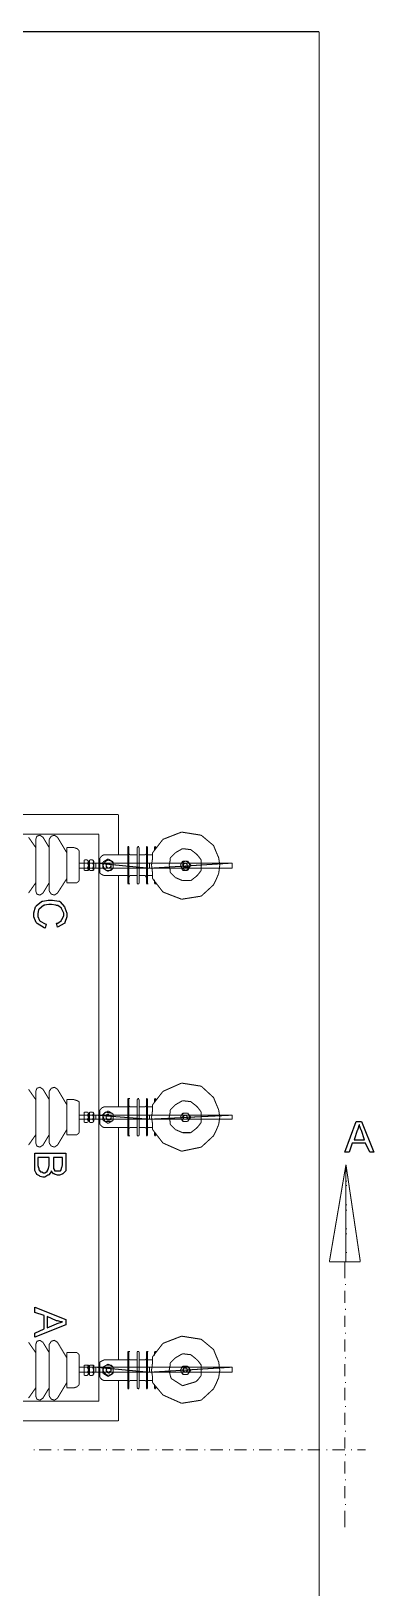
# Model space of a CAD drawing. Header units: metres. Extents: x 3290 to 4536, y 1562 to 1983.
# Drawn here: x 4178.08 to 4186.81, y 1703.84 to 1743.52 of the extents above; entities that cross this region are included whole.
import ezdxf

# ---------------------------------------------------------------- set-up
doc = ezdxf.new("R2010")
doc.units = ezdxf.units.M
doc.layers.add('C00-00-00-BLACK', color=7, linetype='Continuous')
doc.layers.add('C00-00-FF', color=5, linetype='Continuous')

msp = doc.modelspace()

# ---------------------------------------------------------------- linework, layer by layer
at = {"layer": 'C00-00-00-BLACK', "const_width": 0.0263}
for points in [[(4113.897, 1743.505), (4185.415, 1743.505)], [(4185.415, 1667.761), (4185.415, 1743.505)], [(4177.723, 1723.549), (4180.305, 1723.549)], [(4180.305, 1722.524), (4180.305, 1723.549)], [(4177.723, 1723.049), (4179.805, 1723.049)], [(4178.013, 1722.971), (4178.197, 1722.708)], [(4178.224, 1722.997), (4178.197, 1722.918)], [(4178.197, 1721.602), (4178.197, 1722.918)], [(4178.302, 1723.023), (4178.224, 1722.997)], [(4178.381, 1722.971), (4178.302, 1723.023)], [(4178.381, 1722.971), (4178.539, 1722.708)], [(4178.592, 1722.997), (4178.539, 1722.918)], [(4178.539, 1721.602), (4178.539, 1722.918)], [(4178.672, 1723.023), (4178.592, 1722.997)], [(4178.751, 1722.971), (4178.672, 1723.023)], [(4178.751, 1722.971), (4178.988, 1722.576)], [(4179.805, 1708.597), (4179.805, 1723.049)], [(4181.438, 1722.918), (4181.174, 1722.576)], [(4181.912, 1723.103), (4181.438, 1722.918)], [(4182.413, 1723.023), (4181.912, 1723.103)], [(4182.728, 1722.76), (4182.413, 1723.023)], [(4178.988, 1721.811), (4178.988, 1722.708)], [(4178.988, 1722.708), (4179.172, 1722.708)], [(4179.251, 1722.681), (4179.172, 1722.708)], [(4179.303, 1722.629), (4179.251, 1722.681)], [(4179.303, 1722.576), (4179.303, 1722.629)], [(4179.303, 1721.917), (4179.303, 1722.576)], [(4179.883, 1722.497), (4179.831, 1722.445)], [(4179.936, 1722.524), (4179.883, 1722.497)], [(4179.936, 1722.524), (4180.542, 1722.524)], [(4180.569, 1722.734), (4180.542, 1722.734)], [(4180.542, 1722.734), (4180.542, 1722.708)], [(4180.542, 1722.708), (4180.542, 1721.786)], [(4180.542, 1722.524), (4180.542, 1722.549)], [(4180.569, 1722.708), (4180.569, 1722.734)], [(4180.569, 1722.708), (4180.569, 1721.786)], [(4180.569, 1722.549), (4180.595, 1722.524)], [(4180.595, 1722.524), (4180.621, 1722.524)], [(4180.753, 1722.524), (4180.621, 1722.524)], [(4180.753, 1722.524), (4180.779, 1722.524)], [(4180.805, 1722.734), (4180.779, 1722.708)], [(4180.779, 1722.708), (4180.779, 1721.786)], [(4180.779, 1722.524), (4180.779, 1722.549)], [(4180.831, 1722.708), (4180.805, 1722.734)], [(4180.805, 1722.734), (4180.831, 1722.734)], [(4180.831, 1722.708), (4180.831, 1721.786)], [(4180.831, 1722.549), (4180.831, 1722.524)], [(4180.831, 1722.524), (4180.858, 1722.524)], [(4180.858, 1722.524), (4180.989, 1722.524)], [(4180.989, 1722.524), (4181.016, 1722.549)], [(4181.042, 1722.734), (4181.016, 1722.734)], [(4181.016, 1722.734), (4181.016, 1722.708)], [(4181.016, 1722.708), (4181.016, 1721.786)], [(4181.042, 1722.708), (4181.042, 1722.734)], [(4181.042, 1722.708), (4181.042, 1721.786)], [(4181.042, 1722.549), (4181.042, 1722.524)], [(4181.042, 1722.524), (4181.174, 1722.524)], [(4181.174, 1722.576), (4181.174, 1722.445)], [(4181.252, 1722.734), (4181.226, 1722.734)], [(4181.226, 1722.734), (4181.226, 1722.708)], [(4181.226, 1722.708), (4181.226, 1722.629)], [(4181.252, 1722.708), (4181.252, 1722.734)], [(4181.252, 1722.708), (4181.252, 1722.681)], [(4181.753, 1722.576), (4181.623, 1722.445)], [(4181.937, 1722.681), (4181.753, 1722.576)], [(4182.148, 1722.655), (4181.937, 1722.681)], [(4182.282, 1722.549), (4182.148, 1722.655)], [(4182.334, 1722.497), (4182.282, 1722.549)], [(4182.413, 1722.392), (4182.334, 1722.497)], [(4182.78, 1722.629), (4182.728, 1722.76)], [(4182.859, 1722.445), (4182.78, 1722.629)], [(4179.303, 1722.313), (4179.434, 1722.313)], [(4179.303, 1722.18), (4179.434, 1722.18)], [(4179.513, 1722.392), (4179.434, 1722.392)], [(4179.434, 1722.392), (4179.434, 1722.365)], [(4179.434, 1722.392), (4179.434, 1722.34)], [(4179.434, 1722.365), (4179.434, 1722.127)], [(4179.434, 1722.34), (4179.434, 1722.313)], [(4179.434, 1722.313), (4179.434, 1722.259)], [(4179.434, 1722.313), (4179.513, 1722.313)], [(4179.434, 1722.259), (4179.434, 1722.18)], [(4179.434, 1722.18), (4179.513, 1722.18)], [(4179.434, 1722.18), (4179.434, 1722.154)], [(4179.434, 1722.154), (4179.434, 1722.127)], [(4179.513, 1722.127), (4179.434, 1722.127)], [(4179.434, 1722.127), (4179.461, 1722.127)], [(4179.513, 1722.392), (4179.542, 1722.365)], [(4179.542, 1722.34), (4179.513, 1722.392)], [(4179.513, 1722.313), (4179.542, 1722.34)], [(4179.542, 1722.259), (4179.513, 1722.313)], [(4179.513, 1722.18), (4179.542, 1722.259)], [(4179.542, 1722.154), (4179.513, 1722.18)], [(4179.513, 1722.127), (4179.542, 1722.154)], [(4179.513, 1722.127), (4179.542, 1722.127)], [(4179.542, 1722.365), (4179.542, 1722.127)], [(4179.542, 1722.313), (4179.568, 1722.313)], [(4179.542, 1722.18), (4179.568, 1722.18)], [(4179.568, 1722.365), (4179.568, 1722.392)], [(4179.568, 1722.392), (4179.568, 1722.34)], [(4179.647, 1722.392), (4179.568, 1722.392)], [(4179.568, 1722.365), (4179.568, 1722.127)], [(4179.568, 1722.34), (4179.568, 1722.313)], [(4179.568, 1722.313), (4179.568, 1722.259)], [(4179.568, 1722.313), (4179.647, 1722.313)], [(4179.568, 1722.259), (4179.568, 1722.18)], [(4179.568, 1722.18), (4179.647, 1722.18)], [(4179.568, 1722.18), (4179.568, 1722.154)], [(4179.568, 1722.154), (4179.568, 1722.127)], [(4179.568, 1722.127), (4179.594, 1722.127)], [(4179.647, 1722.127), (4179.568, 1722.127)], [(4179.647, 1722.392), (4179.674, 1722.365)], [(4179.674, 1722.34), (4179.647, 1722.392)], [(4179.647, 1722.313), (4179.674, 1722.34)], [(4179.674, 1722.259), (4179.647, 1722.313)], [(4179.647, 1722.18), (4179.674, 1722.259)], [(4179.674, 1722.154), (4179.647, 1722.18)], [(4179.647, 1722.127), (4179.674, 1722.154)], [(4179.674, 1722.127), (4179.647, 1722.127)], [(4179.674, 1722.365), (4179.674, 1722.127)], [(4179.674, 1722.313), (4179.726, 1722.313)], [(4179.674, 1722.18), (4179.726, 1722.18)], [(4179.726, 1722.18), (4179.726, 1722.313)], [(4179.726, 1722.18), (4179.726, 1722.313)], [(4179.726, 1722.313), (4181.094, 1722.18)], [(4179.726, 1722.313), (4181.094, 1722.18)], [(4181.094, 1722.313), (4179.726, 1722.313)], [(4181.094, 1722.18), (4179.726, 1722.18)], [(4179.831, 1722.445), (4179.831, 1722.392)], [(4179.831, 1722.392), (4179.831, 1722.127)], [(4179.831, 1722.127), (4179.831, 1722.049)], [(4179.91, 1722.34), (4180.041, 1722.419)], [(4179.91, 1722.18), (4179.91, 1722.34)], [(4179.936, 1722.313), (4179.91, 1722.259)], [(4179.91, 1722.259), (4179.936, 1722.18)], [(4180.041, 1722.101), (4179.91, 1722.18)], [(4179.988, 1722.365), (4179.936, 1722.313)], [(4179.936, 1722.18), (4179.988, 1722.127)], [(4180.041, 1722.392), (4179.988, 1722.365)], [(4180.015, 1722.313), (4179.988, 1722.285)], [(4180.015, 1722.285), (4179.988, 1722.259)], [(4179.988, 1722.285), (4179.988, 1722.232)], [(4179.988, 1722.259), (4180.015, 1722.206)], [(4179.988, 1722.232), (4180.015, 1722.18)], [(4179.988, 1722.127), (4180.041, 1722.127)], [(4180.041, 1722.313), (4180.015, 1722.285)], [(4180.067, 1722.313), (4180.015, 1722.313)], [(4180.015, 1722.206), (4180.041, 1722.18)], [(4180.015, 1722.18), (4180.067, 1722.18)], [(4180.041, 1722.419), (4180.172, 1722.34)], [(4180.12, 1722.365), (4180.041, 1722.392)], [(4180.094, 1722.285), (4180.041, 1722.313)], [(4180.041, 1722.18), (4180.094, 1722.206)], [(4180.172, 1722.18), (4180.041, 1722.101)], [(4180.041, 1722.127), (4180.12, 1722.127)], [(4180.067, 1722.18), (4180.12, 1722.206)], [(4180.12, 1722.259), (4180.094, 1722.285)], [(4180.094, 1722.206), (4180.12, 1722.259)], [(4180.172, 1722.313), (4180.12, 1722.365)], [(4180.12, 1722.206), (4180.12, 1722.259)], [(4180.12, 1722.127), (4180.172, 1722.18)], [(4180.172, 1722.34), (4180.172, 1722.18)], [(4180.172, 1722.259), (4180.172, 1722.313)], [(4180.172, 1722.18), (4180.172, 1722.259)], [(4181.094, 1722.18), (4181.094, 1722.313)], [(4181.094, 1722.313), (4181.094, 1722.18)], [(4181.094, 1722.18), (4183.203, 1722.313)], [(4183.203, 1722.313), (4181.094, 1722.313)], [(4181.094, 1722.18), (4183.203, 1722.313)], [(4183.203, 1722.18), (4181.094, 1722.18)], [(4181.174, 1722.445), (4181.147, 1722.259)], [(4181.147, 1722.259), (4181.174, 1722.049)], [(4181.623, 1722.392), (4181.596, 1722.259)], [(4181.596, 1722.259), (4181.623, 1722.127)], [(4181.623, 1722.445), (4181.623, 1722.392)], [(4181.623, 1722.127), (4181.623, 1722.075)], [(4181.885, 1722.259), (4181.937, 1722.365)], [(4181.912, 1722.313), (4181.885, 1722.259)], [(4181.937, 1722.127), (4181.885, 1722.259)], [(4181.885, 1722.259), (4181.912, 1722.206)], [(4181.964, 1722.34), (4181.912, 1722.313)], [(4181.912, 1722.206), (4181.964, 1722.154)], [(4181.937, 1722.365), (4182.069, 1722.365)], [(4181.964, 1722.313), (4181.937, 1722.259)], [(4181.937, 1722.259), (4181.964, 1722.206)], [(4182.069, 1722.127), (4181.937, 1722.127)], [(4182.016, 1722.365), (4181.964, 1722.34)], [(4182.016, 1722.313), (4181.964, 1722.285)], [(4182.016, 1722.313), (4181.964, 1722.313)], [(4181.964, 1722.285), (4181.964, 1722.259)], [(4181.964, 1722.259), (4181.964, 1722.206)], [(4181.964, 1722.206), (4182.016, 1722.206)], [(4181.964, 1722.206), (4182.016, 1722.18)], [(4181.964, 1722.154), (4182.016, 1722.127)], [(4182.069, 1722.34), (4182.016, 1722.365)], [(4182.042, 1722.285), (4182.016, 1722.313)], [(4182.016, 1722.206), (4182.042, 1722.206)], [(4182.016, 1722.18), (4182.069, 1722.206)], [(4182.016, 1722.127), (4182.069, 1722.154)], [(4182.069, 1722.259), (4182.042, 1722.285)], [(4182.042, 1722.206), (4182.069, 1722.259)], [(4182.069, 1722.365), (4182.148, 1722.259)], [(4182.096, 1722.313), (4182.069, 1722.34)], [(4182.069, 1722.206), (4182.069, 1722.259)], [(4182.148, 1722.259), (4182.069, 1722.127)], [(4182.069, 1722.154), (4182.096, 1722.206)], [(4182.121, 1722.259), (4182.096, 1722.313)], [(4182.096, 1722.206), (4182.121, 1722.259)], [(4182.334, 1722.022), (4182.413, 1722.127)], [(4182.413, 1722.259), (4182.413, 1722.392)], [(4182.413, 1722.127), (4182.413, 1722.259)], [(4182.886, 1722.259), (4182.859, 1722.445)], [(4182.859, 1722.049), (4182.886, 1722.259)], [(4183.203, 1722.313), (4183.203, 1722.18)], [(4178.013, 1721.549), (4178.197, 1721.811)], [(4178.381, 1721.549), (4178.539, 1721.811)], [(4178.751, 1721.549), (4178.988, 1721.917)], [(4178.988, 1721.811), (4179.172, 1721.811)], [(4179.172, 1721.811), (4179.251, 1721.811)], [(4179.251, 1721.811), (4179.303, 1721.865)], [(4179.303, 1721.865), (4179.303, 1721.917)], [(4179.831, 1722.049), (4179.883, 1722.022)], [(4179.883, 1722.022), (4179.936, 1721.996)], [(4180.516, 1721.996), (4179.936, 1721.996)], [(4180.305, 1716.099), (4180.305, 1721.996)], [(4180.542, 1721.996), (4180.516, 1721.996)], [(4180.542, 1721.944), (4180.542, 1721.996)], [(4180.542, 1721.786), (4180.569, 1721.786)], [(4180.542, 1721.786), (4180.569, 1721.786)], [(4180.595, 1721.996), (4180.569, 1721.944)], [(4180.569, 1721.786), (4180.595, 1721.786)], [(4180.621, 1721.996), (4180.595, 1721.996)], [(4180.753, 1721.996), (4180.621, 1721.996)], [(4180.779, 1721.996), (4180.753, 1721.996)], [(4180.779, 1721.944), (4180.779, 1721.996)], [(4180.779, 1721.786), (4180.805, 1721.786)], [(4180.805, 1721.786), (4180.831, 1721.786)], [(4180.805, 1721.786), (4180.831, 1721.786)], [(4180.858, 1721.996), (4180.831, 1721.996)], [(4180.831, 1721.996), (4180.831, 1721.944)], [(4180.963, 1721.996), (4180.858, 1721.996)], [(4180.989, 1721.996), (4180.963, 1721.996)], [(4181.016, 1721.944), (4180.989, 1721.996)], [(4181.016, 1721.786), (4181.042, 1721.786)], [(4181.016, 1721.786), (4181.042, 1721.786)], [(4181.069, 1721.996), (4181.042, 1721.996)], [(4181.042, 1721.996), (4181.042, 1721.944)], [(4181.042, 1721.786), (4181.069, 1721.786)], [(4181.174, 1721.996), (4181.069, 1721.996)], [(4181.174, 1722.049), (4181.174, 1721.917)], [(4181.174, 1721.917), (4181.438, 1721.575)], [(4181.226, 1721.891), (4181.226, 1721.786)], [(4181.226, 1721.786), (4181.252, 1721.786)], [(4181.226, 1721.786), (4181.252, 1721.786)], [(4181.252, 1721.811), (4181.252, 1721.786)], [(4181.252, 1721.786), (4181.278, 1721.786)], [(4181.623, 1722.075), (4181.753, 1721.944)], [(4181.753, 1721.944), (4181.937, 1721.865)], [(4181.937, 1721.865), (4182.148, 1721.865)], [(4182.148, 1721.865), (4182.282, 1721.97)], [(4182.282, 1721.97), (4182.334, 1722.022)], [(4182.413, 1721.47), (4182.728, 1721.759)], [(4182.728, 1721.759), (4182.78, 1721.865)], [(4182.78, 1721.865), (4182.859, 1722.049)], [(4178.197, 1721.602), (4178.224, 1721.522)], [(4178.224, 1721.522), (4178.302, 1721.496)], [(4178.302, 1721.496), (4178.381, 1721.549)], [(4178.539, 1721.602), (4178.592, 1721.522)], [(4178.592, 1721.522), (4178.672, 1721.496)], [(4178.672, 1721.496), (4178.751, 1721.549)], [(4181.438, 1721.575), (4181.912, 1721.391)], [(4181.912, 1721.391), (4182.413, 1721.47)], [(4178.013, 1716.547), (4178.197, 1716.284)], [(4178.224, 1716.572), (4178.197, 1716.494)], [(4178.302, 1716.599), (4178.224, 1716.572)], [(4178.381, 1716.547), (4178.302, 1716.599)], [(4178.381, 1716.547), (4178.539, 1716.284)], [(4178.592, 1716.572), (4178.539, 1716.494)], [(4178.672, 1716.599), (4178.592, 1716.572)], [(4178.751, 1716.547), (4178.672, 1716.599)], [(4178.751, 1716.547), (4178.988, 1716.152)], [(4181.912, 1716.705), (4181.438, 1716.494)], [(4182.413, 1716.626), (4181.912, 1716.705)], [(4182.728, 1716.336), (4182.413, 1716.626)], [(4178.197, 1715.177), (4178.197, 1716.494)], [(4178.539, 1716.494), (4178.539, 1715.177)], [(4178.988, 1715.388), (4178.988, 1716.284)], [(4178.988, 1716.284), (4179.172, 1716.284)], [(4179.251, 1716.257), (4179.172, 1716.284)], [(4179.303, 1716.231), (4179.251, 1716.257)], [(4179.303, 1716.152), (4179.303, 1716.231)], [(4179.303, 1715.52), (4179.303, 1716.152)], [(4180.569, 1716.31), (4180.542, 1716.31)], [(4180.542, 1716.31), (4180.542, 1716.284)], [(4180.542, 1716.284), (4180.542, 1715.362)], [(4180.569, 1716.284), (4180.569, 1716.31)], [(4180.569, 1716.31), (4180.595, 1716.31)], [(4180.569, 1716.284), (4180.569, 1715.362)], [(4180.805, 1716.31), (4180.779, 1716.284)], [(4180.779, 1716.284), (4180.779, 1715.362)], [(4180.831, 1716.284), (4180.805, 1716.31)], [(4180.805, 1716.31), (4180.831, 1716.31)], [(4180.831, 1716.284), (4180.831, 1715.362)], [(4181.042, 1716.31), (4181.016, 1716.31)], [(4181.016, 1716.31), (4181.042, 1716.31)], [(4181.016, 1716.31), (4181.016, 1716.284)], [(4181.016, 1716.284), (4181.016, 1715.362)], [(4181.042, 1716.284), (4181.042, 1716.31)], [(4181.042, 1716.284), (4181.042, 1715.362)], [(4181.438, 1716.494), (4181.174, 1716.152)], [(4181.174, 1716.152), (4181.174, 1716.021)], [(4181.252, 1716.31), (4181.226, 1716.31)], [(4181.226, 1716.31), (4181.252, 1716.31)], [(4181.226, 1716.31), (4181.226, 1716.284)], [(4181.226, 1716.284), (4181.226, 1716.205)], [(4181.252, 1716.284), (4181.252, 1716.31)], [(4181.252, 1716.284), (4181.252, 1716.257)], [(4181.753, 1716.152), (4181.623, 1716.021)], [(4181.937, 1716.257), (4181.753, 1716.152)], [(4182.148, 1716.231), (4181.937, 1716.257)], [(4182.282, 1716.126), (4182.148, 1716.231)], [(4182.78, 1716.205), (4182.728, 1716.336)], [(4182.859, 1716.021), (4182.78, 1716.205)], [(4179.303, 1715.888), (4179.434, 1715.888)], [(4179.303, 1715.783), (4179.434, 1715.783)], [(4179.513, 1715.967), (4179.434, 1715.967)], [(4179.434, 1715.967), (4179.434, 1715.94)], [(4179.434, 1715.967), (4179.434, 1715.94)], [(4179.434, 1715.94), (4179.434, 1715.729)], [(4179.434, 1715.94), (4179.434, 1715.888)], [(4179.434, 1715.888), (4179.434, 1715.835)], [(4179.434, 1715.888), (4179.513, 1715.888)], [(4179.434, 1715.835), (4179.434, 1715.783)], [(4179.434, 1715.783), (4179.513, 1715.783)], [(4179.434, 1715.783), (4179.434, 1715.729)], [(4179.513, 1715.967), (4179.542, 1715.94)], [(4179.542, 1715.94), (4179.513, 1715.967)], [(4179.513, 1715.888), (4179.542, 1715.94)], [(4179.542, 1715.835), (4179.513, 1715.888)], [(4179.513, 1715.783), (4179.542, 1715.835)], [(4179.542, 1715.729), (4179.513, 1715.783)], [(4179.542, 1715.94), (4179.542, 1715.729)], [(4179.542, 1715.888), (4179.568, 1715.888)], [(4179.542, 1715.783), (4179.568, 1715.783)], [(4179.568, 1715.94), (4179.568, 1715.967)], [(4179.568, 1715.967), (4179.568, 1715.94)], [(4179.647, 1715.967), (4179.568, 1715.967)], [(4179.568, 1715.94), (4179.568, 1715.729)], [(4179.568, 1715.94), (4179.568, 1715.888)], [(4179.568, 1715.888), (4179.568, 1715.835)], [(4179.568, 1715.888), (4179.647, 1715.888)], [(4179.568, 1715.835), (4179.568, 1715.783)], [(4179.568, 1715.783), (4179.568, 1715.729)], [(4179.647, 1715.783), (4179.568, 1715.783)], [(4179.647, 1715.967), (4179.674, 1715.94)], [(4179.674, 1715.94), (4179.647, 1715.967)], [(4179.647, 1715.888), (4179.674, 1715.94)], [(4179.674, 1715.835), (4179.647, 1715.888)], [(4179.647, 1715.783), (4179.674, 1715.835)], [(4179.674, 1715.729), (4179.647, 1715.783)], [(4179.674, 1715.94), (4179.674, 1715.729)], [(4179.674, 1715.888), (4179.726, 1715.888)], [(4179.674, 1715.783), (4179.726, 1715.783)], [(4179.726, 1715.783), (4179.726, 1715.888)], [(4179.726, 1715.783), (4179.726, 1715.888)], [(4179.726, 1715.888), (4181.094, 1715.783)], [(4179.726, 1715.888), (4181.094, 1715.783)], [(4181.094, 1715.888), (4179.726, 1715.888)], [(4181.094, 1715.783), (4179.726, 1715.783)], [(4179.883, 1716.074), (4179.831, 1716.021)], [(4179.831, 1716.021), (4179.831, 1715.967)], [(4179.831, 1715.967), (4179.831, 1715.704)], [(4179.936, 1716.099), (4179.883, 1716.074)], [(4179.91, 1715.915), (4180.041, 1715.993)], [(4179.962, 1715.967), (4179.91, 1715.861)], [(4179.91, 1715.756), (4179.91, 1715.915)], [(4179.91, 1715.861), (4179.962, 1715.729)], [(4180.041, 1715.677), (4179.91, 1715.756)], [(4180.516, 1716.099), (4179.936, 1716.099)], [(4180.12, 1715.94), (4179.962, 1715.967)], [(4180.015, 1715.915), (4179.988, 1715.861)], [(4180.015, 1715.888), (4179.988, 1715.835)], [(4179.988, 1715.861), (4179.988, 1715.809)], [(4179.988, 1715.835), (4180.015, 1715.783)], [(4179.988, 1715.809), (4180.015, 1715.756)], [(4180.067, 1715.915), (4180.015, 1715.915)], [(4180.041, 1715.888), (4180.015, 1715.888)], [(4180.015, 1715.783), (4180.041, 1715.783)], [(4180.015, 1715.756), (4180.067, 1715.756)], [(4180.041, 1715.993), (4180.172, 1715.915)], [(4180.094, 1715.888), (4180.041, 1715.888)], [(4180.041, 1715.783), (4180.094, 1715.783)], [(4180.172, 1715.756), (4180.041, 1715.677)], [(4180.067, 1715.756), (4180.12, 1715.783)], [(4180.12, 1715.835), (4180.094, 1715.888)], [(4180.094, 1715.783), (4180.12, 1715.835)], [(4180.172, 1715.915), (4180.12, 1715.94)], [(4180.12, 1715.783), (4180.12, 1715.861)], [(4180.12, 1715.729), (4180.172, 1715.756)], [(4180.172, 1715.915), (4180.172, 1715.756)], [(4180.172, 1715.835), (4180.172, 1715.915)], [(4180.172, 1715.756), (4180.172, 1715.835)], [(4180.516, 1716.099), (4180.542, 1716.099)], [(4180.542, 1716.099), (4180.542, 1716.126)], [(4180.569, 1716.126), (4180.595, 1716.099)], [(4180.595, 1716.099), (4180.621, 1716.099)], [(4180.753, 1716.099), (4180.621, 1716.099)], [(4180.753, 1716.099), (4180.779, 1716.099)], [(4180.779, 1716.099), (4180.779, 1716.126)], [(4180.831, 1716.126), (4180.831, 1716.099)], [(4180.831, 1716.099), (4180.858, 1716.099)], [(4180.858, 1716.099), (4180.963, 1716.099)], [(4180.963, 1716.099), (4180.989, 1716.099)], [(4180.989, 1716.099), (4181.016, 1716.126)], [(4181.042, 1716.126), (4181.042, 1716.099)], [(4181.042, 1716.099), (4181.069, 1716.099)], [(4181.174, 1716.099), (4181.069, 1716.099)], [(4181.094, 1715.783), (4181.094, 1715.888)], [(4181.094, 1715.888), (4181.094, 1715.783)], [(4181.094, 1715.783), (4183.203, 1715.888)], [(4183.203, 1715.888), (4181.094, 1715.888)], [(4181.094, 1715.783), (4183.203, 1715.888)], [(4183.203, 1715.783), (4181.094, 1715.783)], [(4181.174, 1716.021), (4181.147, 1715.835)], [(4181.147, 1715.835), (4181.174, 1715.651)], [(4181.623, 1715.967), (4181.596, 1715.835)], [(4181.596, 1715.835), (4181.623, 1715.704)], [(4181.623, 1716.021), (4181.623, 1715.967)], [(4181.885, 1715.835), (4181.937, 1715.94)], [(4181.912, 1715.888), (4181.885, 1715.835)], [(4181.937, 1715.729), (4181.885, 1715.835)], [(4181.885, 1715.835), (4181.912, 1715.783)], [(4181.964, 1715.94), (4181.912, 1715.888)], [(4181.912, 1715.783), (4181.964, 1715.729)], [(4181.937, 1715.94), (4182.069, 1715.94)], [(4181.964, 1715.888), (4181.937, 1715.835)], [(4181.937, 1715.835), (4181.964, 1715.783)], [(4182.016, 1715.94), (4181.964, 1715.94)], [(4182.016, 1715.888), (4181.964, 1715.861)], [(4182.016, 1715.888), (4181.964, 1715.888)], [(4181.964, 1715.861), (4181.964, 1715.835)], [(4181.964, 1715.835), (4181.964, 1715.783)], [(4181.964, 1715.783), (4182.016, 1715.783)], [(4181.964, 1715.783), (4182.016, 1715.783)], [(4182.069, 1715.94), (4182.016, 1715.94)], [(4182.042, 1715.861), (4182.016, 1715.888)], [(4182.016, 1715.783), (4182.042, 1715.783)], [(4182.016, 1715.783), (4182.069, 1715.783)], [(4182.069, 1715.835), (4182.042, 1715.861)], [(4182.042, 1715.783), (4182.069, 1715.835)], [(4182.069, 1715.94), (4182.148, 1715.835)], [(4182.096, 1715.888), (4182.069, 1715.94)], [(4182.148, 1715.835), (4182.069, 1715.729)], [(4182.069, 1715.783), (4182.069, 1715.835)], [(4182.069, 1715.729), (4182.096, 1715.783)], [(4182.121, 1715.835), (4182.096, 1715.888)], [(4182.096, 1715.783), (4182.121, 1715.835)], [(4182.334, 1716.074), (4182.282, 1716.126)], [(4182.413, 1715.967), (4182.334, 1716.074)], [(4182.413, 1715.835), (4182.413, 1715.967)], [(4182.413, 1715.704), (4182.413, 1715.835)], [(4182.886, 1715.835), (4182.859, 1716.021)], [(4182.859, 1715.651), (4182.886, 1715.835)], [(4183.203, 1715.888), (4183.203, 1715.783)], [(4178.013, 1715.125), (4178.197, 1715.388)], [(4178.381, 1715.125), (4178.539, 1715.388)], [(4178.751, 1715.125), (4178.988, 1715.52)], [(4178.988, 1715.388), (4179.172, 1715.388)], [(4179.172, 1715.388), (4179.251, 1715.388)], [(4179.251, 1715.388), (4179.303, 1715.441)], [(4179.303, 1715.441), (4179.303, 1715.52)], [(4179.434, 1715.704), (4179.434, 1715.729)], [(4179.434, 1715.729), (4179.434, 1715.704)], [(4179.513, 1715.704), (4179.434, 1715.704)], [(4179.542, 1715.729), (4179.513, 1715.704)], [(4179.513, 1715.704), (4179.542, 1715.729)], [(4179.568, 1715.729), (4179.568, 1715.704)], [(4179.568, 1715.729), (4179.568, 1715.704)], [(4179.647, 1715.704), (4179.568, 1715.704)], [(4179.674, 1715.729), (4179.647, 1715.704)], [(4179.647, 1715.704), (4179.674, 1715.729)], [(4179.831, 1715.704), (4179.831, 1715.651)], [(4179.831, 1715.651), (4179.883, 1715.598)], [(4179.883, 1715.598), (4179.936, 1715.572)], [(4180.516, 1715.572), (4179.936, 1715.572)], [(4179.962, 1715.729), (4180.12, 1715.729)], [(4180.305, 1709.648), (4180.305, 1715.572)], [(4180.542, 1715.572), (4180.516, 1715.572)], [(4180.542, 1715.546), (4180.542, 1715.572)], [(4180.542, 1715.362), (4180.569, 1715.362)], [(4180.595, 1715.572), (4180.569, 1715.546)], [(4180.569, 1715.362), (4180.595, 1715.362)], [(4180.621, 1715.572), (4180.595, 1715.572)], [(4180.753, 1715.572), (4180.621, 1715.572)], [(4180.779, 1715.572), (4180.753, 1715.572)], [(4180.779, 1715.546), (4180.779, 1715.572)], [(4180.779, 1715.362), (4180.805, 1715.362)], [(4180.805, 1715.362), (4180.831, 1715.362)], [(4180.805, 1715.362), (4180.831, 1715.362)], [(4180.805, 1715.362), (4180.831, 1715.362)], [(4180.858, 1715.572), (4180.831, 1715.572)], [(4180.831, 1715.572), (4180.831, 1715.546)], [(4180.963, 1715.572), (4180.858, 1715.572)], [(4180.989, 1715.572), (4180.963, 1715.572)], [(4181.016, 1715.546), (4180.989, 1715.572)], [(4181.016, 1715.362), (4181.042, 1715.362)], [(4181.016, 1715.362), (4181.042, 1715.362)], [(4181.069, 1715.572), (4181.042, 1715.572)], [(4181.042, 1715.572), (4181.042, 1715.546)], [(4181.174, 1715.572), (4181.069, 1715.572)], [(4181.174, 1715.651), (4181.174, 1715.52)], [(4181.174, 1715.52), (4181.438, 1715.177)], [(4181.226, 1715.467), (4181.226, 1715.362)], [(4181.226, 1715.362), (4181.252, 1715.362)], [(4181.226, 1715.362), (4181.252, 1715.362)], [(4181.252, 1715.415), (4181.252, 1715.362)], [(4181.623, 1715.704), (4181.623, 1715.651)], [(4181.623, 1715.651), (4181.753, 1715.52)], [(4181.753, 1715.52), (4181.937, 1715.441)], [(4182.069, 1715.729), (4181.937, 1715.729)], [(4181.937, 1715.441), (4182.148, 1715.441)], [(4181.964, 1715.729), (4182.016, 1715.729)], [(4182.016, 1715.729), (4182.069, 1715.729)], [(4182.148, 1715.441), (4182.282, 1715.546)], [(4182.282, 1715.546), (4182.334, 1715.598)], [(4182.334, 1715.598), (4182.413, 1715.704)], [(4182.413, 1715.072), (4182.728, 1715.362)], [(4182.728, 1715.362), (4182.78, 1715.467)], [(4182.78, 1715.467), (4182.859, 1715.651)], [(4178.197, 1715.177), (4178.224, 1715.099)], [(4178.224, 1715.099), (4178.302, 1715.072)], [(4178.302, 1715.072), (4178.381, 1715.125)], [(4178.539, 1715.177), (4178.592, 1715.099)], [(4178.592, 1715.099), (4178.672, 1715.072)], [(4178.672, 1715.072), (4178.751, 1715.125)], [(4181.438, 1715.177), (4181.912, 1714.968)], [(4181.912, 1714.968), (4182.413, 1715.072)], [(4186.101, 1714.624), (4185.678, 1712.149)], [(4186.101, 1714.624), (4185.678, 1712.149)], [(4186.468, 1712.149), (4186.101, 1714.624)], [(4186.101, 1712.149), (4186.101, 1714.624)], [(4186.101, 1714.624), (4186.101, 1712.149)], [(4186.468, 1712.149), (4186.101, 1714.624)], [(4186.101, 1714.098), (4186.126, 1714.098)], [(4186.101, 1713.73), (4186.101, 1713.966)], [(4186.101, 1713.598), (4186.126, 1713.598)], [(4186.101, 1713.465), (4186.126, 1713.465)], [(4186.101, 1713.123), (4186.101, 1713.361)], [(4186.101, 1712.387), (4186.126, 1712.387)], [(4185.678, 1712.149), (4186.101, 1712.149)], [(4186.468, 1712.149), (4185.678, 1712.149)], [(4186.074, 1712.149), (4186.074, 1711.728)], [(4186.101, 1712.149), (4186.468, 1712.149)], [(4186.074, 1711.57), (4186.101, 1711.57)], [(4186.074, 1711.413), (4186.074, 1711.097)], [(4186.074, 1710.938), (4186.101, 1710.938)], [(4186.074, 1710.78), (4186.074, 1710.491)], [(4181.912, 1710.254), (4181.438, 1710.071)], [(4182.413, 1710.175), (4181.912, 1710.254)], [(4186.074, 1710.333), (4186.101, 1710.333)], [(4178.013, 1710.097), (4178.197, 1709.834)], [(4178.224, 1710.123), (4178.197, 1710.044)], [(4178.197, 1708.728), (4178.197, 1710.044)], [(4178.302, 1710.149), (4178.224, 1710.123)], [(4178.381, 1710.097), (4178.302, 1710.149)], [(4178.381, 1710.097), (4178.539, 1709.834)], [(4178.592, 1710.123), (4178.539, 1710.044)], [(4178.539, 1708.728), (4178.539, 1710.044)], [(4178.672, 1710.149), (4178.592, 1710.123)], [(4178.751, 1710.097), (4178.672, 1710.149)], [(4178.751, 1710.097), (4178.988, 1709.7)], [(4178.988, 1708.938), (4178.988, 1709.834)], [(4179.172, 1709.834), (4178.988, 1709.834)], [(4179.251, 1709.834), (4179.172, 1709.834)], [(4179.303, 1709.781), (4179.251, 1709.834)], [(4180.542, 1709.86), (4180.542, 1708.938)], [(4180.569, 1709.86), (4180.542, 1709.86)], [(4180.542, 1709.86), (4180.569, 1709.86)], [(4180.569, 1709.86), (4180.569, 1708.938)], [(4180.569, 1709.86), (4180.595, 1709.86)], [(4180.779, 1709.86), (4180.779, 1708.938)], [(4180.805, 1709.86), (4180.779, 1709.86)], [(4180.831, 1709.86), (4180.805, 1709.86)], [(4180.805, 1709.86), (4180.831, 1709.86)], [(4180.831, 1709.86), (4180.831, 1708.938)], [(4181.016, 1709.86), (4181.016, 1708.938)], [(4181.042, 1709.86), (4181.016, 1709.86)], [(4181.016, 1709.86), (4181.042, 1709.86)], [(4181.042, 1709.86), (4181.042, 1708.938)], [(4181.042, 1709.86), (4181.069, 1709.86)], [(4181.438, 1710.071), (4181.174, 1709.729)], [(4181.252, 1709.86), (4181.226, 1709.86)], [(4181.226, 1709.86), (4181.252, 1709.86)], [(4181.226, 1709.86), (4181.226, 1709.754)], [(4181.252, 1709.86), (4181.278, 1709.86)], [(4181.252, 1709.86), (4181.252, 1709.834)], [(4181.937, 1709.807), (4181.753, 1709.7)], [(4182.148, 1709.781), (4181.937, 1709.807)], [(4182.728, 1709.913), (4182.413, 1710.175)], [(4182.78, 1709.781), (4182.728, 1709.913)], [(4186.074, 1710.175), (4186.074, 1709.86)], [(4179.303, 1709.7), (4179.303, 1709.781)], [(4179.303, 1709.07), (4179.303, 1709.7)], [(4179.303, 1709.464), (4179.434, 1709.464)], [(4179.434, 1709.517), (4179.434, 1709.279)], [(4179.434, 1709.517), (4179.434, 1709.49)], [(4179.434, 1709.517), (4179.461, 1709.517)], [(4179.434, 1709.517), (4179.513, 1709.517)], [(4179.434, 1709.49), (4179.434, 1709.464)], [(4179.434, 1709.464), (4179.434, 1709.385)], [(4179.434, 1709.464), (4179.513, 1709.464)], [(4179.542, 1709.49), (4179.513, 1709.517)], [(4179.513, 1709.517), (4179.542, 1709.517)], [(4179.513, 1709.464), (4179.542, 1709.49)], [(4179.542, 1709.385), (4179.513, 1709.464)], [(4179.542, 1709.517), (4179.542, 1709.279)], [(4179.542, 1709.464), (4179.568, 1709.464)], [(4179.568, 1709.517), (4179.568, 1709.279)], [(4179.647, 1709.517), (4179.568, 1709.517)], [(4179.568, 1709.517), (4179.568, 1709.49)], [(4179.568, 1709.517), (4179.594, 1709.517)], [(4179.568, 1709.49), (4179.568, 1709.464)], [(4179.568, 1709.464), (4179.568, 1709.385)], [(4179.568, 1709.464), (4179.647, 1709.464)], [(4179.674, 1709.49), (4179.647, 1709.517)], [(4179.647, 1709.517), (4179.674, 1709.517)], [(4179.647, 1709.464), (4179.674, 1709.49)], [(4179.674, 1709.385), (4179.647, 1709.464)], [(4179.674, 1709.517), (4179.674, 1709.279)], [(4179.674, 1709.464), (4179.726, 1709.464)], [(4179.726, 1709.333), (4179.726, 1709.464)], [(4179.726, 1709.333), (4179.726, 1709.464)], [(4179.726, 1709.464), (4181.094, 1709.333)], [(4179.726, 1709.464), (4181.094, 1709.333)], [(4181.094, 1709.464), (4179.726, 1709.464)], [(4179.883, 1709.622), (4179.831, 1709.595)], [(4179.831, 1709.595), (4179.831, 1709.517)], [(4179.831, 1709.517), (4179.831, 1709.254)], [(4179.936, 1709.648), (4179.883, 1709.622)], [(4179.91, 1709.464), (4180.041, 1709.543)], [(4179.936, 1709.464), (4179.91, 1709.385)], [(4179.91, 1709.306), (4179.91, 1709.464)], [(4180.516, 1709.648), (4179.936, 1709.648)], [(4179.988, 1709.517), (4179.936, 1709.464)], [(4180.041, 1709.517), (4179.988, 1709.517)], [(4180.015, 1709.464), (4179.988, 1709.412)], [(4180.015, 1709.438), (4179.988, 1709.385)], [(4179.988, 1709.412), (4179.988, 1709.359)], [(4180.067, 1709.464), (4180.015, 1709.464)], [(4180.041, 1709.464), (4180.015, 1709.438)], [(4180.041, 1709.543), (4180.172, 1709.464)], [(4180.12, 1709.517), (4180.041, 1709.517)], [(4180.094, 1709.438), (4180.041, 1709.464)], [(4180.12, 1709.385), (4180.094, 1709.438)], [(4180.172, 1709.464), (4180.12, 1709.517)], [(4180.12, 1709.359), (4180.12, 1709.412)], [(4180.172, 1709.385), (4180.172, 1709.464)], [(4180.172, 1709.464), (4180.172, 1709.306)], [(4180.516, 1709.648), (4180.542, 1709.648)], [(4180.542, 1709.648), (4180.542, 1709.674)], [(4180.569, 1709.674), (4180.595, 1709.648)], [(4180.595, 1709.648), (4180.621, 1709.648)], [(4180.621, 1709.648), (4180.753, 1709.648)], [(4180.753, 1709.648), (4180.779, 1709.648)], [(4180.779, 1709.648), (4180.779, 1709.674)], [(4180.831, 1709.674), (4180.831, 1709.648)], [(4180.831, 1709.648), (4180.858, 1709.648)], [(4180.963, 1709.648), (4180.858, 1709.648)], [(4180.963, 1709.648), (4180.989, 1709.648)], [(4180.989, 1709.648), (4181.016, 1709.674)], [(4181.042, 1709.674), (4181.042, 1709.648)], [(4181.042, 1709.648), (4181.069, 1709.648)], [(4181.174, 1709.648), (4181.069, 1709.648)], [(4181.094, 1709.333), (4181.094, 1709.464)], [(4181.094, 1709.464), (4181.094, 1709.333)], [(4181.094, 1709.333), (4183.203, 1709.464)], [(4183.203, 1709.464), (4181.094, 1709.464)], [(4181.094, 1709.333), (4183.203, 1709.464)], [(4181.174, 1709.595), (4181.147, 1709.385)], [(4181.174, 1709.729), (4181.174, 1709.595)], [(4181.623, 1709.517), (4181.596, 1709.385)], [(4181.753, 1709.7), (4181.623, 1709.569)], [(4181.623, 1709.569), (4181.623, 1709.517)], [(4181.885, 1709.385), (4181.937, 1709.49)], [(4181.912, 1709.438), (4181.885, 1709.385)], [(4181.964, 1709.49), (4181.912, 1709.438)], [(4181.937, 1709.49), (4182.069, 1709.49)], [(4181.964, 1709.438), (4181.937, 1709.385)], [(4182.016, 1709.49), (4181.964, 1709.49)], [(4182.016, 1709.464), (4181.964, 1709.438)], [(4182.016, 1709.438), (4181.964, 1709.438)], [(4181.964, 1709.438), (4181.964, 1709.385)], [(4182.069, 1709.49), (4182.016, 1709.49)], [(4182.042, 1709.438), (4182.016, 1709.438)], [(4182.069, 1709.385), (4182.042, 1709.438)], [(4182.096, 1709.438), (4182.069, 1709.49)], [(4182.069, 1709.49), (4182.148, 1709.385)], [(4182.069, 1709.359), (4182.069, 1709.412)], [(4182.121, 1709.385), (4182.096, 1709.438)], [(4182.282, 1709.674), (4182.148, 1709.781)], [(4182.334, 1709.622), (4182.282, 1709.674)], [(4182.413, 1709.517), (4182.334, 1709.622)], [(4182.413, 1709.385), (4182.413, 1709.517)], [(4182.859, 1709.595), (4182.78, 1709.781)], [(4182.886, 1709.385), (4182.859, 1709.595)], [(4183.203, 1709.464), (4183.203, 1709.333)], [(4186.074, 1709.7), (4186.101, 1709.7)], [(4186.074, 1709.543), (4186.074, 1709.227)], [(4178.751, 1708.675), (4178.988, 1709.07)], [(4179.251, 1708.964), (4179.303, 1709.017)], [(4179.303, 1709.333), (4179.434, 1709.333)], [(4179.303, 1709.017), (4179.303, 1709.07)], [(4179.434, 1709.385), (4179.434, 1709.333)], [(4179.434, 1709.333), (4179.434, 1709.306)], [(4179.434, 1709.333), (4179.513, 1709.333)], [(4179.434, 1709.306), (4179.434, 1709.254)], [(4179.434, 1709.254), (4179.434, 1709.279)], [(4179.513, 1709.254), (4179.434, 1709.254)], [(4179.513, 1709.333), (4179.542, 1709.385)], [(4179.542, 1709.306), (4179.513, 1709.333)], [(4179.513, 1709.254), (4179.542, 1709.306)], [(4179.513, 1709.254), (4179.542, 1709.279)], [(4179.542, 1709.333), (4179.568, 1709.333)], [(4179.568, 1709.385), (4179.568, 1709.333)], [(4179.568, 1709.333), (4179.647, 1709.333)], [(4179.568, 1709.333), (4179.568, 1709.306)], [(4179.568, 1709.306), (4179.568, 1709.254)], [(4179.568, 1709.254), (4179.568, 1709.279)], [(4179.647, 1709.254), (4179.568, 1709.254)], [(4179.647, 1709.333), (4179.674, 1709.385)], [(4179.674, 1709.306), (4179.647, 1709.333)], [(4179.647, 1709.254), (4179.674, 1709.306)], [(4179.647, 1709.254), (4179.674, 1709.279)], [(4179.674, 1709.333), (4179.726, 1709.333)], [(4181.094, 1709.333), (4179.726, 1709.333)], [(4179.831, 1709.254), (4179.831, 1709.201)], [(4179.831, 1709.201), (4179.883, 1709.148)], [(4179.883, 1709.148), (4179.936, 1709.122)], [(4179.91, 1709.385), (4179.936, 1709.333)], [(4180.041, 1709.227), (4179.91, 1709.306)], [(4179.936, 1709.333), (4179.988, 1709.279)], [(4180.516, 1709.122), (4179.936, 1709.122)], [(4179.988, 1709.385), (4180.015, 1709.359)], [(4179.988, 1709.359), (4180.015, 1709.333)], [(4179.988, 1709.279), (4180.041, 1709.254)], [(4180.015, 1709.359), (4180.041, 1709.333)], [(4180.015, 1709.333), (4180.067, 1709.306)], [(4180.041, 1709.333), (4180.094, 1709.359)], [(4180.172, 1709.306), (4180.041, 1709.227)], [(4180.041, 1709.254), (4180.12, 1709.279)], [(4180.067, 1709.306), (4180.12, 1709.359)], [(4180.094, 1709.359), (4180.12, 1709.385)], [(4180.12, 1709.279), (4180.172, 1709.333)], [(4180.172, 1709.333), (4180.172, 1709.385)], [(4180.305, 1708.095), (4180.305, 1709.122)], [(4180.542, 1709.122), (4180.516, 1709.122)], [(4180.542, 1709.095), (4180.542, 1709.122)], [(4180.595, 1709.122), (4180.569, 1709.095)], [(4180.621, 1709.122), (4180.595, 1709.122)], [(4180.753, 1709.122), (4180.621, 1709.122)], [(4180.779, 1709.122), (4180.753, 1709.122)], [(4180.779, 1709.095), (4180.779, 1709.122)], [(4180.858, 1709.122), (4180.831, 1709.122)], [(4180.831, 1709.122), (4180.831, 1709.095)], [(4180.963, 1709.122), (4180.858, 1709.122)], [(4180.989, 1709.122), (4180.963, 1709.122)], [(4181.016, 1709.095), (4180.989, 1709.122)], [(4181.069, 1709.122), (4181.042, 1709.122)], [(4181.042, 1709.122), (4181.042, 1709.095)], [(4181.174, 1709.122), (4181.069, 1709.122)], [(4183.203, 1709.333), (4181.094, 1709.333)], [(4181.147, 1709.385), (4181.174, 1709.201)], [(4181.174, 1709.201), (4181.174, 1709.07)], [(4181.174, 1709.07), (4181.438, 1708.754)], [(4181.226, 1709.017), (4181.226, 1708.938)], [(4181.596, 1709.385), (4181.623, 1709.254)], [(4181.623, 1709.254), (4181.648, 1709.175)], [(4181.648, 1709.175), (4181.937, 1708.991)], [(4181.885, 1709.385), (4181.912, 1709.333)], [(4181.937, 1709.279), (4181.885, 1709.385)], [(4181.912, 1709.333), (4181.964, 1709.279)], [(4181.937, 1709.385), (4181.964, 1709.333)], [(4182.069, 1709.279), (4181.937, 1709.279)], [(4181.937, 1708.991), (4182.282, 1709.095)], [(4181.964, 1709.385), (4181.964, 1709.359)], [(4181.964, 1709.359), (4182.016, 1709.333)], [(4181.964, 1709.333), (4182.016, 1709.333)], [(4181.964, 1709.279), (4182.016, 1709.279)], [(4182.016, 1709.333), (4182.069, 1709.359)], [(4182.016, 1709.333), (4182.042, 1709.359)], [(4182.016, 1709.279), (4182.069, 1709.279)], [(4182.042, 1709.359), (4182.069, 1709.385)], [(4182.148, 1709.385), (4182.069, 1709.279)], [(4182.069, 1709.279), (4182.096, 1709.333)], [(4182.096, 1709.333), (4182.121, 1709.385)], [(4182.282, 1709.095), (4182.334, 1709.148)], [(4182.334, 1709.148), (4182.413, 1709.254)], [(4182.413, 1709.254), (4182.413, 1709.385)], [(4182.728, 1708.912), (4182.78, 1709.017)], [(4182.78, 1709.017), (4182.859, 1709.201)], [(4182.859, 1709.201), (4182.886, 1709.385)], [(4186.074, 1709.07), (4186.101, 1709.07)], [(4178.013, 1708.675), (4178.197, 1708.938)], [(4178.197, 1708.728), (4178.224, 1708.649)], [(4178.224, 1708.649), (4178.302, 1708.622)], [(4178.302, 1708.622), (4178.381, 1708.675)], [(4178.381, 1708.675), (4178.539, 1708.938)], [(4178.539, 1708.728), (4178.592, 1708.649)], [(4178.592, 1708.649), (4178.672, 1708.622)], [(4178.672, 1708.622), (4178.751, 1708.675)], [(4178.988, 1708.938), (4179.172, 1708.938)], [(4179.172, 1708.938), (4179.251, 1708.964)], [(4180.542, 1708.938), (4180.542, 1708.912)], [(4180.542, 1708.912), (4180.569, 1708.912)], [(4180.569, 1708.912), (4180.569, 1708.938)], [(4180.779, 1708.938), (4180.805, 1708.912)], [(4180.805, 1708.912), (4180.831, 1708.938)], [(4180.805, 1708.912), (4180.831, 1708.912)], [(4181.016, 1708.938), (4181.016, 1708.912)], [(4181.016, 1708.912), (4181.042, 1708.912)], [(4181.042, 1708.912), (4181.042, 1708.938)], [(4181.226, 1708.938), (4181.226, 1708.912)], [(4181.226, 1708.912), (4181.252, 1708.912)], [(4181.252, 1708.912), (4181.252, 1708.964)], [(4181.438, 1708.754), (4181.912, 1708.543)], [(4181.912, 1708.543), (4182.413, 1708.622)], [(4182.413, 1708.622), (4182.728, 1708.912)], [(4186.074, 1708.938), (4186.074, 1708.622)], [(4177.723, 1708.597), (4179.805, 1708.597)], [(4186.074, 1708.464), (4186.101, 1708.464)], [(4186.074, 1708.305), (4186.074, 1707.989)], [(4177.723, 1708.095), (4180.305, 1708.095)], [(4186.074, 1707.832), (4186.101, 1707.832)], [(4186.074, 1707.674), (4186.074, 1707.385)], [(4178.145, 1707.359), (4178.171, 1707.359)], [(4178.592, 1707.359), (4178.277, 1707.359)], [(4178.751, 1707.359), (4178.777, 1707.359)], [(4179.224, 1707.359), (4178.909, 1707.359)], [(4179.382, 1707.359), (4179.408, 1707.359)], [(4179.857, 1707.359), (4179.542, 1707.359)], [(4179.988, 1707.359), (4180.015, 1707.359)], [(4180.464, 1707.359), (4180.147, 1707.359)], [(4180.621, 1707.359), (4180.647, 1707.359)], [(4181.094, 1707.359), (4180.779, 1707.359)], [(4181.252, 1707.359), (4181.278, 1707.359)], [(4181.701, 1707.359), (4181.412, 1707.359)], [(4181.859, 1707.359), (4181.885, 1707.359)], [(4182.334, 1707.359), (4182.016, 1707.359)], [(4182.491, 1707.359), (4182.518, 1707.359)], [(4182.964, 1707.359), (4182.649, 1707.359)], [(4183.124, 1707.359), (4183.15, 1707.359)], [(4183.571, 1707.359), (4183.255, 1707.359)], [(4183.729, 1707.359), (4183.755, 1707.359)], [(4184.204, 1707.359), (4183.886, 1707.359)], [(4184.361, 1707.359), (4184.388, 1707.359)], [(4184.809, 1707.359), (4184.519, 1707.359)], [(4184.968, 1707.359), (4184.995, 1707.359)], [(4185.441, 1707.359), (4185.126, 1707.359)], [(4185.599, 1707.359), (4185.626, 1707.359)], [(4186.074, 1707.359), (4185.756, 1707.359)], [(4186.074, 1707.227), (4186.101, 1707.227)], [(4186.074, 1707.067), (4186.074, 1706.753)], [(4186.231, 1707.359), (4186.258, 1707.359)], [(4186.599, 1707.359), (4186.39, 1707.359)], [(4186.074, 1706.594), (4186.101, 1706.594)], [(4186.074, 1706.437), (4186.074, 1706.121)], [(4186.074, 1705.964), (4186.101, 1705.964)], [(4186.074, 1705.805), (4186.074, 1705.383)]]:
    msp.add_lwpolyline(points, dxfattribs=at)
at = {"layer": 'C00-00-00-BLACK'}
for points in [[(4178.461, 1720.759), (4178.434, 1720.654), (4178.408, 1720.66), (4178.236, 1720.772), (4178.224, 1720.785), (4178.21, 1720.798), (4178.145, 1720.946), (4178.145, 1720.995), (4178.145, 1721.048), (4178.19, 1721.195), (4178.197, 1721.208), (4178.21, 1721.221), (4178.342, 1721.332), (4178.356, 1721.338), (4178.375, 1721.345), (4178.517, 1721.365), (4178.565, 1721.365), (4178.624, 1721.365), (4178.784, 1721.345), (4178.804, 1721.338), (4178.817, 1721.326), (4178.928, 1721.2), (4178.935, 1721.181), (4178.941, 1721.168), (4178.988, 1721.039), (4178.988, 1720.995), (4178.988, 1720.943), (4178.941, 1720.798), (4178.935, 1720.785), (4178.921, 1720.772), (4178.77, 1720.687), (4178.751, 1720.68), (4178.725, 1720.785), (4178.757, 1720.785), (4178.849, 1720.851), (4178.856, 1720.864), (4178.862, 1720.871), (4178.909, 1720.964), (4178.909, 1720.995), (4178.909, 1721.035), (4178.862, 1721.142), (4178.856, 1721.154), (4178.849, 1721.161), (4178.756, 1721.234), (4178.725, 1721.234), (4178.711, 1721.24), (4178.601, 1721.26), (4178.565, 1721.26), (4178.526, 1721.26), (4178.413, 1721.24), (4178.408, 1721.234), (4178.394, 1721.228), (4178.282, 1721.142), (4178.277, 1721.129), (4178.27, 1721.122), (4178.25, 1721.027), (4178.25, 1720.995), (4178.25, 1720.955), (4178.288, 1720.851), (4178.302, 1720.837), (4178.308, 1720.832), (4178.44, 1720.766), (4178.461, 1720.759)], [(4186.074, 1714.941), (4186.363, 1715.729), (4186.495, 1715.729), (4186.812, 1714.941), (4186.706, 1714.941), (4186.599, 1715.177), (4186.258, 1715.177), (4186.179, 1714.941), (4186.074, 1714.941)], [(4186.31, 1715.257), (4186.574, 1715.257), (4186.495, 1715.493), (4186.487, 1715.507), (4186.442, 1715.615), (4186.442, 1715.651), (4186.435, 1715.638), (4186.396, 1715.507), (4186.39, 1715.493), (4186.31, 1715.257)], [(4178.171, 1714.915), (4178.961, 1714.915), (4178.961, 1714.624), (4178.961, 1714.584), (4178.961, 1714.497), (4178.961, 1714.466), (4178.954, 1714.461), (4178.888, 1714.394), (4178.882, 1714.388), (4178.869, 1714.382), (4178.8, 1714.361), (4178.777, 1714.361), (4178.751, 1714.361), (4178.678, 1714.382), (4178.672, 1714.388), (4178.652, 1714.388), (4178.598, 1714.461), (4178.592, 1714.466), (4178.592, 1714.441), (4178.526, 1714.368), (4178.513, 1714.361), (4178.506, 1714.355), (4178.431, 1714.309), (4178.408, 1714.309), (4178.381, 1714.309), (4178.308, 1714.328), (4178.302, 1714.334), (4178.288, 1714.341), (4178.224, 1714.377), (4178.224, 1714.388), (4178.216, 1714.394), (4178.177, 1714.48), (4178.171, 1714.493), (4178.171, 1714.526), (4178.171, 1714.6), (4178.171, 1714.624), (4178.171, 1714.915)], [(4178.25, 1714.81), (4178.25, 1714.624), (4178.25, 1714.604), (4178.27, 1714.545), (4178.277, 1714.545), (4178.277, 1714.532), (4178.277, 1714.493), (4178.277, 1714.493), (4178.282, 1714.487), (4178.317, 1714.439), (4178.329, 1714.439), (4178.349, 1714.439), (4178.392, 1714.414), (4178.408, 1714.414), (4178.427, 1714.414), (4178.471, 1714.439), (4178.487, 1714.439), (4178.487, 1714.459), (4178.513, 1714.504), (4178.513, 1714.518), (4178.519, 1714.525), (4178.539, 1714.6), (4178.539, 1714.624), (4178.539, 1714.81), (4178.25, 1714.81)], [(4178.646, 1714.81), (4178.646, 1714.651), (4178.646, 1714.624), (4178.646, 1714.565), (4178.646, 1714.545), (4178.646, 1714.525), (4178.672, 1714.482), (4178.672, 1714.466), (4178.692, 1714.466), (4178.735, 1714.466), (4178.751, 1714.466), (4178.77, 1714.466), (4178.815, 1714.466), (4178.83, 1714.466), (4178.836, 1714.473), (4178.856, 1714.527), (4178.856, 1714.545), (4178.862, 1714.545), (4178.882, 1714.624), (4178.882, 1714.651), (4178.882, 1714.81), (4178.646, 1714.81)], [(4178.171, 1710.992), (4178.961, 1710.675), (4178.961, 1710.544), (4178.171, 1710.228), (4178.171, 1710.333), (4178.408, 1710.438), (4178.408, 1710.78), (4178.171, 1710.859), (4178.171, 1710.992)], [(4178.487, 1710.754), (4178.487, 1710.465), (4178.725, 1710.57), (4178.738, 1710.577), (4178.875, 1710.616), (4178.882, 1710.622), (4178.843, 1710.622), (4178.754, 1710.649), (4178.725, 1710.649), (4178.487, 1710.754)]]:
    msp.add_lwpolyline(points, close=True, dxfattribs=at)
at = {"layer": 'C00-00-FF', "const_width": 0.0263}
for points in [[(4186.101, 1714.334), (4186.101, 1714.624)], [(4186.101, 1714.203), (4186.126, 1714.203)], [(4186.101, 1712.992), (4186.126, 1712.992)], [(4186.101, 1712.861), (4186.126, 1712.861)], [(4186.101, 1712.492), (4186.101, 1712.755)]]:
    msp.add_lwpolyline(points, dxfattribs=at)

doc.saveas('drawing.dxf')
